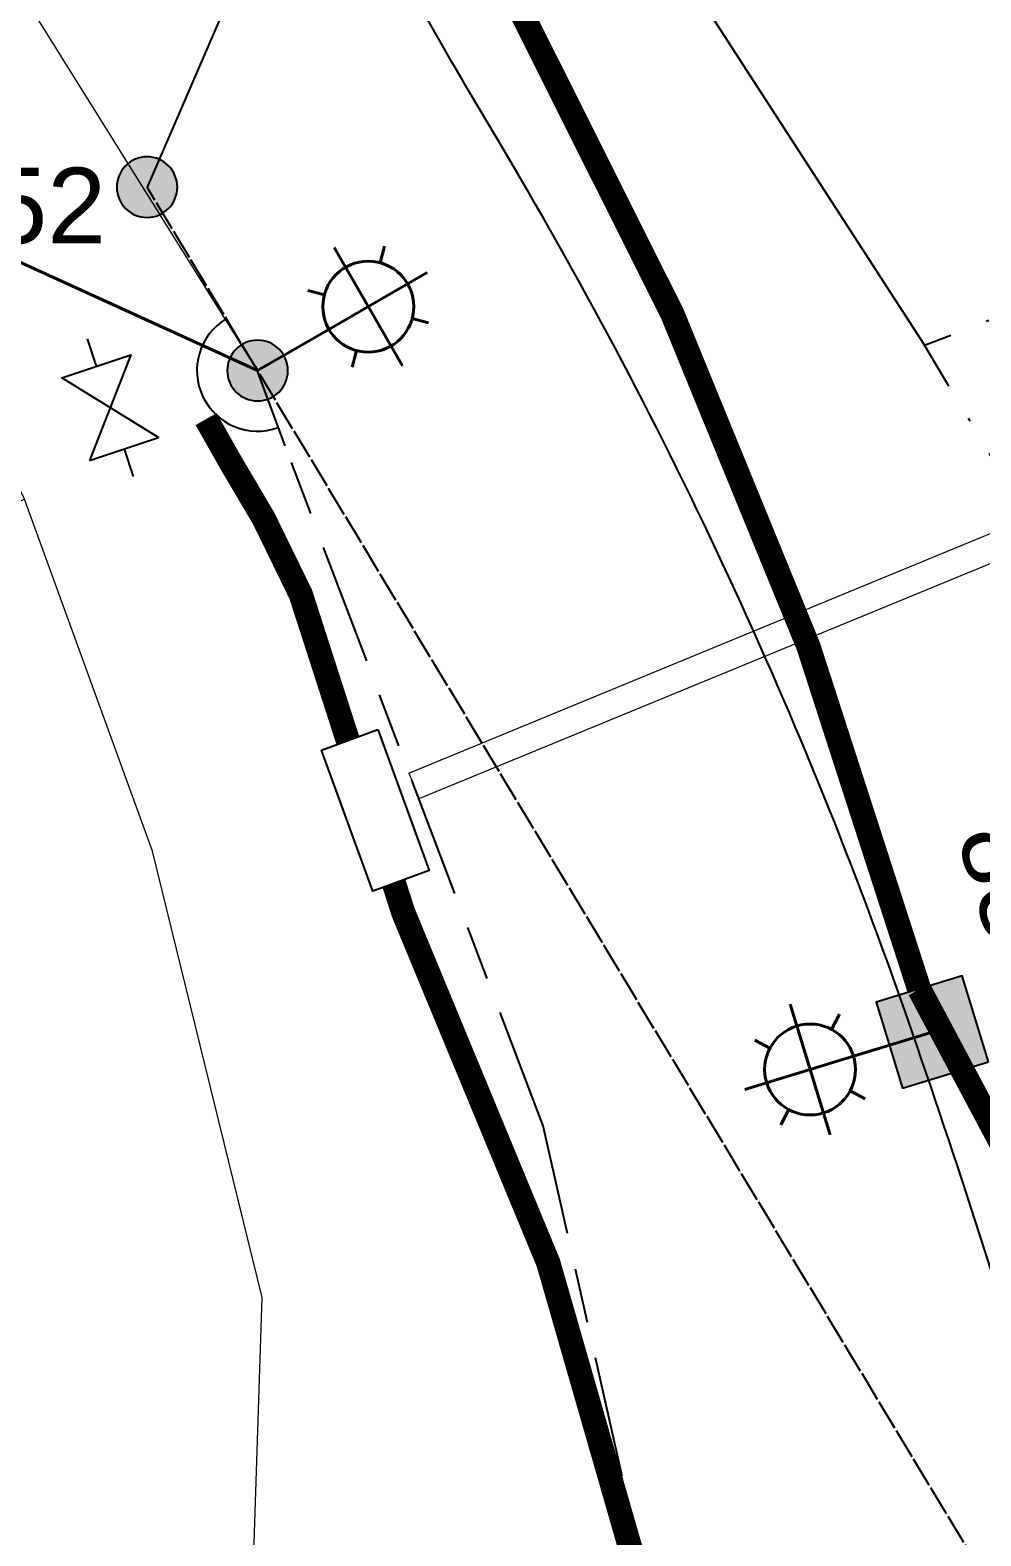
# Model space of a CAD drawing. Header units: metres. Extents: x 303471 to 304743, y 6269257 to 6269879.
# Drawn here: x 304146.88 to 304178.26, y 6269583.79 to 6269633.46 of the extents above; entities that cross this region are included whole.
import ezdxf
from ezdxf.enums import TextEntityAlignment as Align

# ---------------------------------------------------------------- set-up
doc = ezdxf.new("R2010")
doc.units = ezdxf.units.M
for name, pattern in [('Cable Exist OH', [1, 1, 0]), ('Cable Exist UG', [8.2, 4, -1.2, 1.8, -1.2]), ('DASHDOT2', [0.5, 0.25, -0.125, 0, -0.125])]:
    doc.linetypes.add(name, pattern=pattern)
doc.layers.get('0').update_dxf_attribs({"color": 6})
for name, color, linetype in [('_User Miscellaneous1', 7, 'Continuous'), ('_User Miscellaneous12', 7, 'Continuous'), ('_User_SL_Exist', 7, 'Continuous'), ('Equip_LV_NEW', 2, 'Continuous'), ('Equip_SP_HV_EXT', 7, 'Continuous'), ('Mains_HV_EXT', 1, 'Continuous'), ('Mains_LV_EXT', 5, 'Continuous'), ('OH_Details_SP_MISC', 6, 'Continuous'), ('Services_SP_EXT', 7, 'Continuous'), ('SupportsOH_SP_TR_HV_LV_SL_EXT', 7, 'Continuous'), ('SupportsOH_SP_TR_HV_LV_SL_MOD', 3, 'Continuous'), ('UG_Details_SP_MISC', 7, 'Continuous')]:
    doc.layers.add(name, color=color, linetype=linetype)
doc.layers.add('Cadastre Land Parcels_SP_EXT', color=7, linetype='Continuous', lineweight=5)
doc.layers.add('Cadastre Roads_SP_EXT', color=9, linetype='Continuous', lineweight=5)
doc.styles.add('COLUMN_LABEL', font='arial.ttf')
doc.styles.add('iecARIAL', font='arial.ttf', dxfattribs={"height": 2})
doc.styles.add('POLE_LABEL', font='arial.ttf')
doc.styles.get("Standard").update_dxf_attribs({"font": 'arial.ttf'})

# ---------------------------------------------------------------- blocks, each defined once
blk = doc.blocks.new('POLE_EXT')
blk.add_hatch(color=256).paths.add_polyline_path([(-1, 0, 1), (1, 0, 1)])
blk.add_lwpolyline([(-1, 0, 1), (1, 0, 1)], format="xyb", close=True)
for tag, height, flags, p in [('pNumber', 2.5, 8, (-17.84, 2.067)), ('OWNED_BY', 0.2, 9, (1.355, -0.4)), ('SPECIAL_USE', 0.2, 9, (1.355, -0.8)), ('STATE', 0.2, 9, (1.355, -1)), ('PARENT', 0.2, 9, (1.355, -0.6)), ('cLV', 0.2, 9, (1.355, -1.4)), ('hDepth', 0.2, 9, (1.355, -1.6)), ('USAGE', 0.2, 9, (1.355, -1.2)), ('cHV', 0.2, 9, (1.355, -2)), ('hDia', 0.2, 9, (1.355, -1.8)), ('LBRACKET', 0.2, 9, (1.355, -2.2)), ('LExisting', 0.2, 9, (1.355, -2.4)), ('LANTNUMBER', 0.2, 9, (1.355, -2.6)), ('LOther', 0.2, 9, (1.355, -2.8)), ('LRemove', 0.2, 9, (1.355, -3)), ('cLinedev', 0.2, 9, (1.355, -3.4)), ('LEGEND', 0.2, 9, (1.355, -3.2)), ('pExisting', 0.2, 9, (1.355, -3.8)), ('LOCATION', 0.2, 9, (1.355, -3.6)), ('PFNUMBER', 0.2, 9, (1.355, -4)), ('pFooting', 0.2, 9, (1.355, -4.4)), ('NEWPFNUMBER', 0.2, 9, (1.355, -4.2)), ('pNew', 0.2, 9, (1.355, -4.6)), ('pRelocate', 0.2, 9, (1.355, -5)), ('pRemove', 0.2, 9, (1.355, -5.2)), ('pReplace', 0.2, 9, (1.355, -5.4)), ('cspan', 0.2, 9, (1.355, -6)), ('pStay', 0.2, 9, (1.355, -5.6)), ('pType', 0.2, 9, (1.355, -5.8)), ('STREETNAME', 0.2, 9, (1.355, -6.2)), ('SUBURB', 0.2, 9, (1.355, -6.4)), ('OPERATED_BY', 0.2, 9, (1.355, -7.014)), ('NOTES', 0.2, 9, (1.355, -6.6)), ('MAINTAINED_BY', 0.2, 9, (1.355, -6.814))]:
    blk.add_attdef(tag, text='', height=height, dxfattribs=dict(flags=flags)).set_placement(p, align=Align.MIDDLE_LEFT)
at = {"style": 'POLE_LABEL'}
for tag, height, flags, p in [('ASSET_NUM', 2.5, 8, (2, 2)), ('STRUCTURE_PLANT_NUMBER', 0.2, 9, (1.355, 0.028)), ('STREET_CODE', 0.2, 9, (1.355, -0.2))]:
    blk.add_attdef(tag, text='', height=height, dxfattribs=dict(at, flags=flags)).set_placement(p, align=Align.MIDDLE_LEFT)
at = {"flags": 1}
blk.add_attdef('Z', (1.355, -7.328), '', height=0.2, dxfattribs=at)
blk = doc.blocks.new('*U107')
for p, q in [((-2.345, 1.755), (-1.405, 1.557)), ((1.413, 0.964), (2.352, 0.767))]:
    blk.add_line(p, q)
blk.add_lwpolyline([(1.166, -0.21), (1.66, 2.139), (-1.652, 0.383), (-1.158, 2.732)], close=True)
for tag, height, flags, p in [('ASSET_NUM', 2.5, 8, (2, 2)), ('STREET_CODE', 0.2, 9, (1.5, 0)), ('ACTUAL_STATUS', 0.2, 9, (1.5, -0.2)), ('CONSTRUCTED_VOLTAGE', 0.2, 9, (1.5, -0.4)), ('OPERATING_VOLTAGE', 0.2, 9, (1.5, -0.8)), ('ORIENTATION', 0.2, 9, (1.5, -1)), ('NO_PHASES', 0.2, 9, (1.5, -0.6)), ('OWNED_BY', 0.2, 9, (1.5, -1.2)), ('OPERATED_BY', 0.2, 9, (1.5, -1.4)), ('STATE', 0.2, 9, (1.5, -1.8)), ('SWITCH_TYPE', 0.2, 9, (1.5, -2)), ('MAINTAINED_BY', 0.2, 9, (1.5, -1.6)), ('USAGE', 0.2, 9, (1.5, -2.2)), ('LEGEND', 0.2, 9, (1.5, -2.4)), ('STREETNAME', 0.2, 9, (1.5, -2.8)), ('SUBURB', 0.2, 9, (1.5, -3)), ('LOCATION', 0.2, 9, (1.5, -2.6)), ('NOTES', 0.2, 9, (1.5, -3.2)), ('LABEL_ALIGNMENT', 0.2, 9, (1.5, -3.4)), ('Z', 0.2, 1, (1.5, -3.6))]:
    blk.add_attdef(tag, text='', height=height, dxfattribs=dict(flags=flags)).set_placement(p, align=Align.MIDDLE_LEFT)
blk = doc.blocks.new('SL_LANTERN_EXT')
at = {"lineweight": 40}
for p, q in [((0, 1.968), (0, 6.468)), ((-1.459, 5.676), (-1.061, 5.278)), ((1.458, 5.676), (1.06, 5.278)), ((-2.25, 4.218), (2.25, 4.218)), ((-1.459, 2.759), (-1.061, 3.157)), ((1.458, 2.759), (1.06, 3.157)), ((0, 0), (0, 2.721))]:
    blk.add_line(p, q, dxfattribs=at)
blk.add_circle((0, 4.218), 1.5, dxfattribs=at)
at = {"style": 'iecARIAL', "flags": 8}
blk.add_attdef('ASSET_NUM', (1.5, 1.5), '', height=2.5, dxfattribs=at)
for tag, p, height, flags in [('CONSTRUCTED_VOLTAGE', (0.981, -0.653), 0.2, 9), ('CONTROL_TYPE', (0.981, -0.853), 0.2, 9), ('LANTERN_PURPOSE', (0.981, -1.053), 0.2, 9), ('LNUMBER', (2.181, -3.253), 2.5, 8), ('OPERATING_VOLTAGE', (0.981, -1.653), 0.2, 9), ('LANTERN_TYPE', (0.981, -1.253), 0.2, 9), ('NO_PHASES', (0.981, -1.453), 0.2, 9), ('ORIENTATION', (0.981, -1.853), 0.2, 9), ('OWNED_BY', (0.981, -2.053), 0.2, 9), ('STATE', (0.981, -2.253), 0.2, 9), ('CEXIST', (0.981, -2.653), 0.2, 9), ('USAGE', (0.981, -2.453), 0.2, 9), ('CNEW', (0.981, -2.853), 0.2, 9), ('CNUMBER', (0.981, -3.053), 0.2, 9), ('CREMOVE', (0.981, -3.253), 0.2, 9), ('CREPLACE', (0.981, -3.453), 0.2, 9), ('LKINGHEIGHT', (0.981, -3.653), 0.2, 9), ('LBRACKET', (0.981, -3.853), 0.2, 9), ('LBRACKETVOCAB', (0.981, -4.053), 0.2, 9), ('LCATEGORY', (0.981, -4.253), 0.2, 9), ('LCHARGE1', (0.981, -4.453), 0.2, 9), ('LCHARGE1PERCENT', (0.981, -4.653), 0.2, 9), ('LCHARGE2', (0.981, -4.853), 0.2, 9), ('LCHARGE2PERCENT', (0.981, -5.053), 0.2, 9), ('LCHARGE3', (0.981, -5.253), 0.2, 9), ('LCHARGE3PERCENT', (0.981, -5.453), 0.2, 9), ('LEXIST', (0.981, -5.653), 0.2, 9), ('LLAMP', (0.981, -5.853), 0.2, 9), ('LLAMPVOCAB', (0.981, -6.053), 0.2, 9), ('LMAST', (0.981, -6.253), 0.2, 9), ('LMASTVOCAB', (0.981, -6.453), 0.2, 9), ('LNEW', (0.981, -6.653), 0.2, 9), ('LANTNUMBER', (0.981, -6.853), 0.2, 9), ('LOUTREACH', (0.981, -7.253), 0.2, 9), ('LOUTREACHVOCAB', (0.981, -7.453), 0.2, 9), ('LRATECODE', (0.981, -7.653), 0.2, 9), ('LREMOVE', (0.981, -7.853), 0.2, 9), ('LREPLACE', (0.981, -8.053), 0.2, 9), ('LTYPE', (0.981, -8.253), 0.2, 9), ('LTYPEVOCAB', (0.981, -8.453), 0.2, 9), ('LEGEND', (0.981, -8.653), 0.2, 9), ('LOCATION', (0.981, -8.853), 0.2, 9), ('NOTES', (0.981, -9.053), 0.2, 9), ('STREETNAME', (0.981, -9.253), 0.2, 9), ('SUBURB', (0.981, -9.453), 0.2, 1)]:
    blk.add_attdef(tag, p, '', height=height, dxfattribs=dict(flags=flags))
blk = doc.blocks.new('COLUMN_EXT')
blk.add_hatch(color=256).paths.add_polyline_path([(-1.485, 1.485), (-1.485, -1.485), (1.485, -1.485), (1.485, 1.485)])
blk.add_lwpolyline([(-1.485, -1.485), (1.485, -1.485), (1.485, 1.485), (-1.485, 1.485)], close=True)
for tag, height, style, flags, p in [('ASSET_NUM', 2.5, 'COLUMN_LABEL', 8, (2, 2)), ('STRUCTURE_PLANT_NUMBER', 0.2, 'POLE_LABEL', 9, (1.813, 0.031)), ('STREET_CODE', 0.2, 'COLUMN_LABEL', 9, (1.813, -0.2))]:
    blk.add_attdef(tag, text='', height=height, dxfattribs=dict(style=style, flags=flags)).set_placement(p, align=Align.MIDDLE_LEFT)
at = {"flags": 9}
for tag, p in [('COLUMN_TYPE', (1.813, -0.4)), ('OWNED_BY', (1.813, -0.6)), ('STATE', (1.813, -0.8)), ('USAGE', (1.813, -1)), ('LEGEND', (1.813, -1.2)), ('LOCATION', (1.813, -1.4)), ('STREETNAME', (1.813, -1.6)), ('SUBURB', (1.813, -1.8)), ('NOTES', (1.813, -2))]:
    blk.add_attdef(tag, text='', height=0.2, dxfattribs=at).set_placement(p, align=Align.MIDDLE_LEFT)
at = {"flags": 1}
blk.add_attdef('Z', (1.813, -2.351), '', height=0.2, dxfattribs=at)
blk = doc.blocks.new('*U106')
for tag, flags, p in [('LEGEND', 9, (1.5, 0.6)), ('PARENT', 9, (1.5, 0.4)), ('SUBURB', 9, (1.5, 0.2)), ('STREETNAME', 9, (1.5, 0)), ('LOCATION', 9, (1.5, -0.2)), ('NOTES', 9, (1.5, -0.4)), ('Z', 1, (1.5, -0.6))]:
    blk.add_attdef(tag, text='', height=0.2, dxfattribs=dict(flags=flags)).set_placement(p, align=Align.MIDDLE_LEFT)
blk.add_wipeout([(-2.475, 3), (2.475, 3), (2.475, 1.02), (-2.475, 1.02)])
at = {"lineweight": -3}
blk.add_lwpolyline([(-2.475, 3), (2.475, 3), (2.475, 1.02), (-2.475, 1.02)], close=True, dxfattribs=at)
for tag, height, flags, p in [('ASSET_NUM', 2.5, 8, (2, 4)), ('STREET_CODE', 0.2, 9, (1.5, 2)), ('OWNED_BY', 0.2, 9, (1.5, 1.8)), ('OPERATED_BY', 0.2, 9, (1.5, 1.6)), ('MAINTAINED_BY', 0.2, 9, (1.5, 1.4)), ('STATE', 0.2, 9, (1.5, 1.2)), ('SUPPORT_TYPE', 0.2, 9, (1.5, 1)), ('USAGE', 0.2, 9, (1.5, 0.8))]:
    blk.add_attdef(tag, text='', height=height, dxfattribs=dict(flags=flags)).set_placement(p, align=Align.MIDDLE_LEFT)

msp = doc.modelspace()

# ---------------------------------------------------------------- linework, layer by layer
at = {"layer": '_User Miscellaneous1', "color": 1, "linetype": 'DASHDOT2', "ltscale": 10, "flags": 128}
msp.add_lwpolyline([(304479.892, 6269741.655), (304505.67, 6269683.99), (304349.291, 6269622.884), (304338.368, 6269618.616), (304209.389, 6269568.217), (304209.389, 6269568.217), (304176.396, 6269623.063), (304315.405, 6269677.381), (304326.328, 6269681.65)], close=True, dxfattribs=at)
at = {"layer": '_User Miscellaneous1', "linetype": 'Continuous', "lineweight": 40, "flags": 128}
msp.add_lwpolyline([(304154.387, 6269622.23), (304131.401, 6269632.704)], dxfattribs=at)
at = {"layer": '_User Miscellaneous12', "linetype": 'Continuous'}
msp.add_lwpolyline([(304479.892, 6269741.655), (304458.438, 6269778.708), (304431.634, 6269824.992), (304389.629, 6269815.065), (304376.705, 6269794.215), (304140.325, 6269679.305), (304142.739, 6269675.053), (304176.396, 6269623.063)], dxfattribs=at)
at = {"layer": '_User Miscellaneous12', "const_width": 0.8}
msp.add_lwpolyline([(304197.649, 6269509.922, -0.727453), (304213.094, 6269523.314, -0.035507), (304219.796, 6269518.585), (304228.609, 6269505.466, -0.239303), (304228.317, 6269489.834, 1.93698), (304257.89, 6269486.684), (304233.742, 6269524.248, 0.266599), (304206.561, 6269541.863, -0.402926), (304190.579, 6269552.712), (304186.8, 6269573.2, 0.090249), (304176.221, 6269601.827, 0.056935), (304162.754, 6269634.722, -0.028925), (304155.744, 6269647.97, -1.570246)], format="xyb", dxfattribs=at)
at = {"layer": '_User Miscellaneous12', "linetype": 'Continuous'}
msp.add_lwpolyline([(304218.515, 6269442.533, -0.042561), (304209.361, 6269459.154, -0.021887), (304203.994, 6269472.803, -0.042969), (304201.662, 6269482.135, 0.002338), (304199.445, 6269495.551, 0.086684), (304194.72, 6269508.849, -0.707154), (304214.49, 6269525.625, -0.037178), (304221.817, 6269520.418), (304230.952, 6269506.82, -0.246465), (304230.538, 6269488.265, 1.953705), (304255.573, 6269485.295), (304231.399, 6269522.9, 0.265205), (304206.698, 6269539.15, -0.39793), (304187.93, 6269552.189), (304184.159, 6269572.637, 0.024661), (304175.69, 6269601.269, 0.050575), (304162.313, 6269629.838, -0.025592), (304153.297, 6269646.828)], format="xyb", dxfattribs=at)
at = {"layer": '_User Miscellaneous12', "const_width": 0.8}
msp.add_lwpolyline([(304174.712, 6269502.387), (304174.129, 6269516.619), (304174.129, 6269524.202), (304173.662, 6269534.351), (304171.329, 6269557.449), (304170.162, 6269565.965), (304168.492, 6269577.112), (304163.98, 6269592.796), (304159.197, 6269604.345), (304155.813, 6269614.844), (304154.588, 6269617.352), (304153.515, 6269619.17), (304152.689, 6269620.63)], dxfattribs=at)
at = {"layer": 'Cadastre Land Parcels_SP_EXT', "linetype": 'Continuous'}
msp.add_lwpolyline([(304152.313, 6269460.236), (304150.544, 6269487.01), (304154.768, 6269542.807), (304155.158, 6269575.109), (304154.207, 6269581.534), (304154.538, 6269591.646), (304150.919, 6269606.372), (304146.696, 6269617.993), (304080.055, 6269583.019), (304149.46, 6269452.566), (304152.313, 6269460.236)], close=True, dxfattribs=at)
at = {"layer": 'Cadastre Roads_SP_EXT', "linetype": 'Continuous'}
msp.add_lwpolyline([(304176.396, 6269623.063), (304176.396, 6269623.063), (304142.739, 6269675.053), (304140.325, 6269679.305), (304101.632, 6269747.458), (304026.955, 6269878.874), (304018.692, 6269873.797), (304007.897, 6269867.165), (304039.291, 6269812.391), (304066.278, 6269765.445), (304094.778, 6269715.131), (304111.029, 6269686.538), (304146.696, 6269617.993), (304146.696, 6269617.993), (304146.696, 6269617.993), (304146.696, 6269617.993), (304146.696, 6269617.993), (304146.696, 6269617.993), (304146.696, 6269617.993), (304146.696, 6269617.994)], dxfattribs=at)
at = {"layer": 'Mains_HV_EXT', "linetype": 'Continuous'}
msp.add_lwpolyline([(304153.343, 6269623.936, 0.902847), (304155.063, 6269620.348)], format="xyb", dxfattribs=at)
at = {"layer": 'Mains_HV_EXT', "linetype": 'Cable Exist UG'}
msp.add_lwpolyline([(304074.456, 6269412.618), (304099.524, 6269416.517), (304122.656, 6269419.738), (304122.656, 6269419.738), (304141.034, 6269423.609), (304156.039, 6269430.27), (304168.511, 6269436.866), (304172.27, 6269439.136), (304174.666, 6269441.562), (304174.666, 6269441.562), (304176.79, 6269446.809), (304177.744, 6269450.226), (304175.856, 6269478.84), (304174.634, 6269521.311), (304174.559, 6269524.595), (304174.559, 6269524.595), (304170.039, 6269569.763), (304163.807, 6269597.317), (304155.293, 6269619.747), (304154.334, 6269622.364)], dxfattribs=at)
at = {"layer": 'Mains_LV_EXT', "linetype": 'Cable Exist OH'}
msp.add_lwpolyline([(304178.258, 6269582.629), (304150.739, 6269628.282)], dxfattribs=at)
at = {"layer": 'OH_Details_SP_MISC', "color": 7, "linetype": 'Continuous', "lineweight": 0, "flags": 128}
msp.add_lwpolyline([(304154.378, 6269622.245), (304135.048, 6269653.179)], dxfattribs=at)
at = {"layer": 'Services_SP_EXT'}
msp.add_lwpolyline([(304160.919, 6269651.825), (304150.739, 6269628.282)], dxfattribs=at)

# ---------------------------------------------------------------- block references
at = {"layer": '_User_SL_Exist'}
for p, rotation in [((304154.387, 6269622.23), 299.9999999977365), ((304176.655, 6269600.406), 106.9938396487098)]:
    msp.add_blockref('SL_LANTERN_EXT', p, dxfattribs=dict(at, rotation=rotation))
ref = msp.add_blockref('COLUMN_EXT', (304176.655, 6269600.406), dxfattribs=dict(at, rotation=106.9941717130105))
ref.add_attrib('ASSET_NUM', '886729', dxfattribs={"layer": '0', "height": 2.5, "rotation": 287, "style": 'COLUMN_LABEL'}).set_placement((304179.83, 6269607.626), align=Align.TOP_LEFT)
at = {"layer": 'Equip_SP_HV_EXT', "rotation": 300.4349369662832}
msp.add_blockref('*U107', (304148.432, 6269620.371), dxfattribs=at)
at = {"layer": 'SupportsOH_SP_TR_HV_LV_SL_EXT'}
msp.add_blockref('POLE_EXT', (304154.387, 6269622.23), dxfattribs=at)
at = {"layer": 'SupportsOH_SP_TR_HV_LV_SL_MOD'}
ref = msp.add_blockref('POLE_EXT', (304150.739, 6269628.282), dxfattribs=at)
ref.add_attrib('ASSET_NUM', '525552', dxfattribs={"layer": '0', "height": 2.5, "rotation": 359.9985, "style": 'POLE_LABEL'}).set_placement((304149.388, 6269628.923), align=Align.TOP_RIGHT)

# ---------------------------------------------------------------- next in the draw order: block references
at = {"layer": 'Equip_LV_NEW', "rotation": 289.9869547575325}
msp.add_blockref('*U106', (304156.382, 6269607.034), dxfattribs=at)

# ---------------------------------------------------------------- next in the draw order: linework, layer by layer
at = {"layer": 'UG_Details_SP_MISC', "lineweight": 0}
for p, q in [((304159.377, 6269608.953), (304180.068, 6269617.469)), ((304159.724, 6269608.11), (304180.416, 6269616.626)), ((304159.377, 6269608.953), (304159.55, 6269608.532)), ((304159.724, 6269608.11), (304159.55, 6269608.532))]:
    msp.add_line(p, q, dxfattribs=at)

doc.saveas('drawing.dxf')
